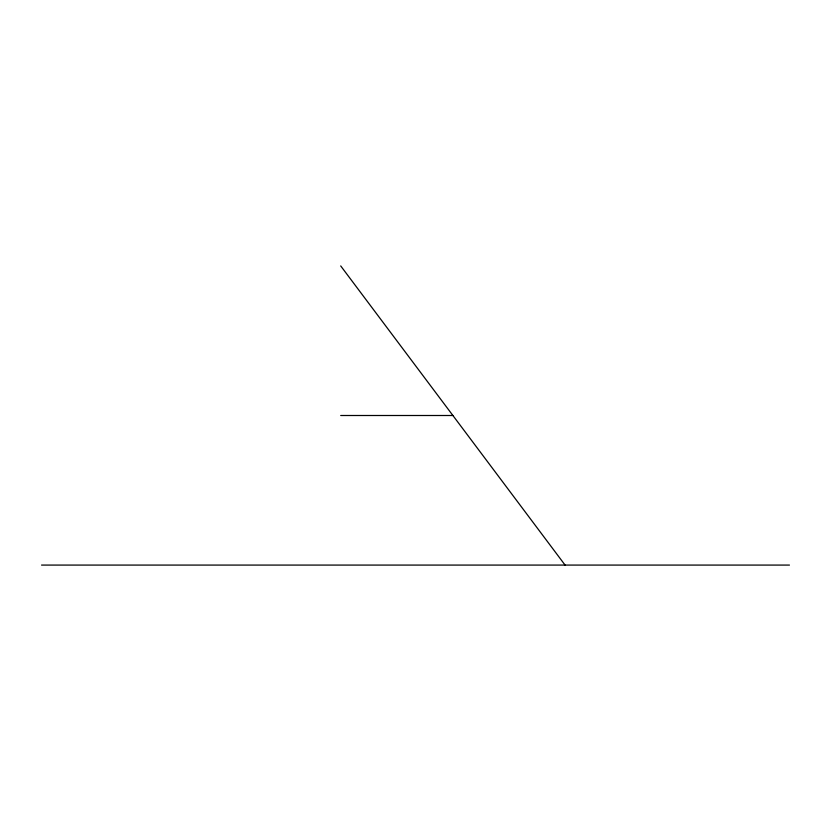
<?xml version="1.0" encoding="UTF-8"?>
<svg xmlns="http://www.w3.org/2000/svg" width="831" height="831" viewBox="0 0 831 831"><rect width="100%" height="100%" fill="white"/><g stroke="black" fill="none" stroke-linecap="round" stroke-linejoin="round"><path stroke-width="1.25" d="M340.71 415.5L452.895 415.5M41.55 565.08L789.45 565.08M340.71 265.92L565.08 565.08"/></g></svg>
